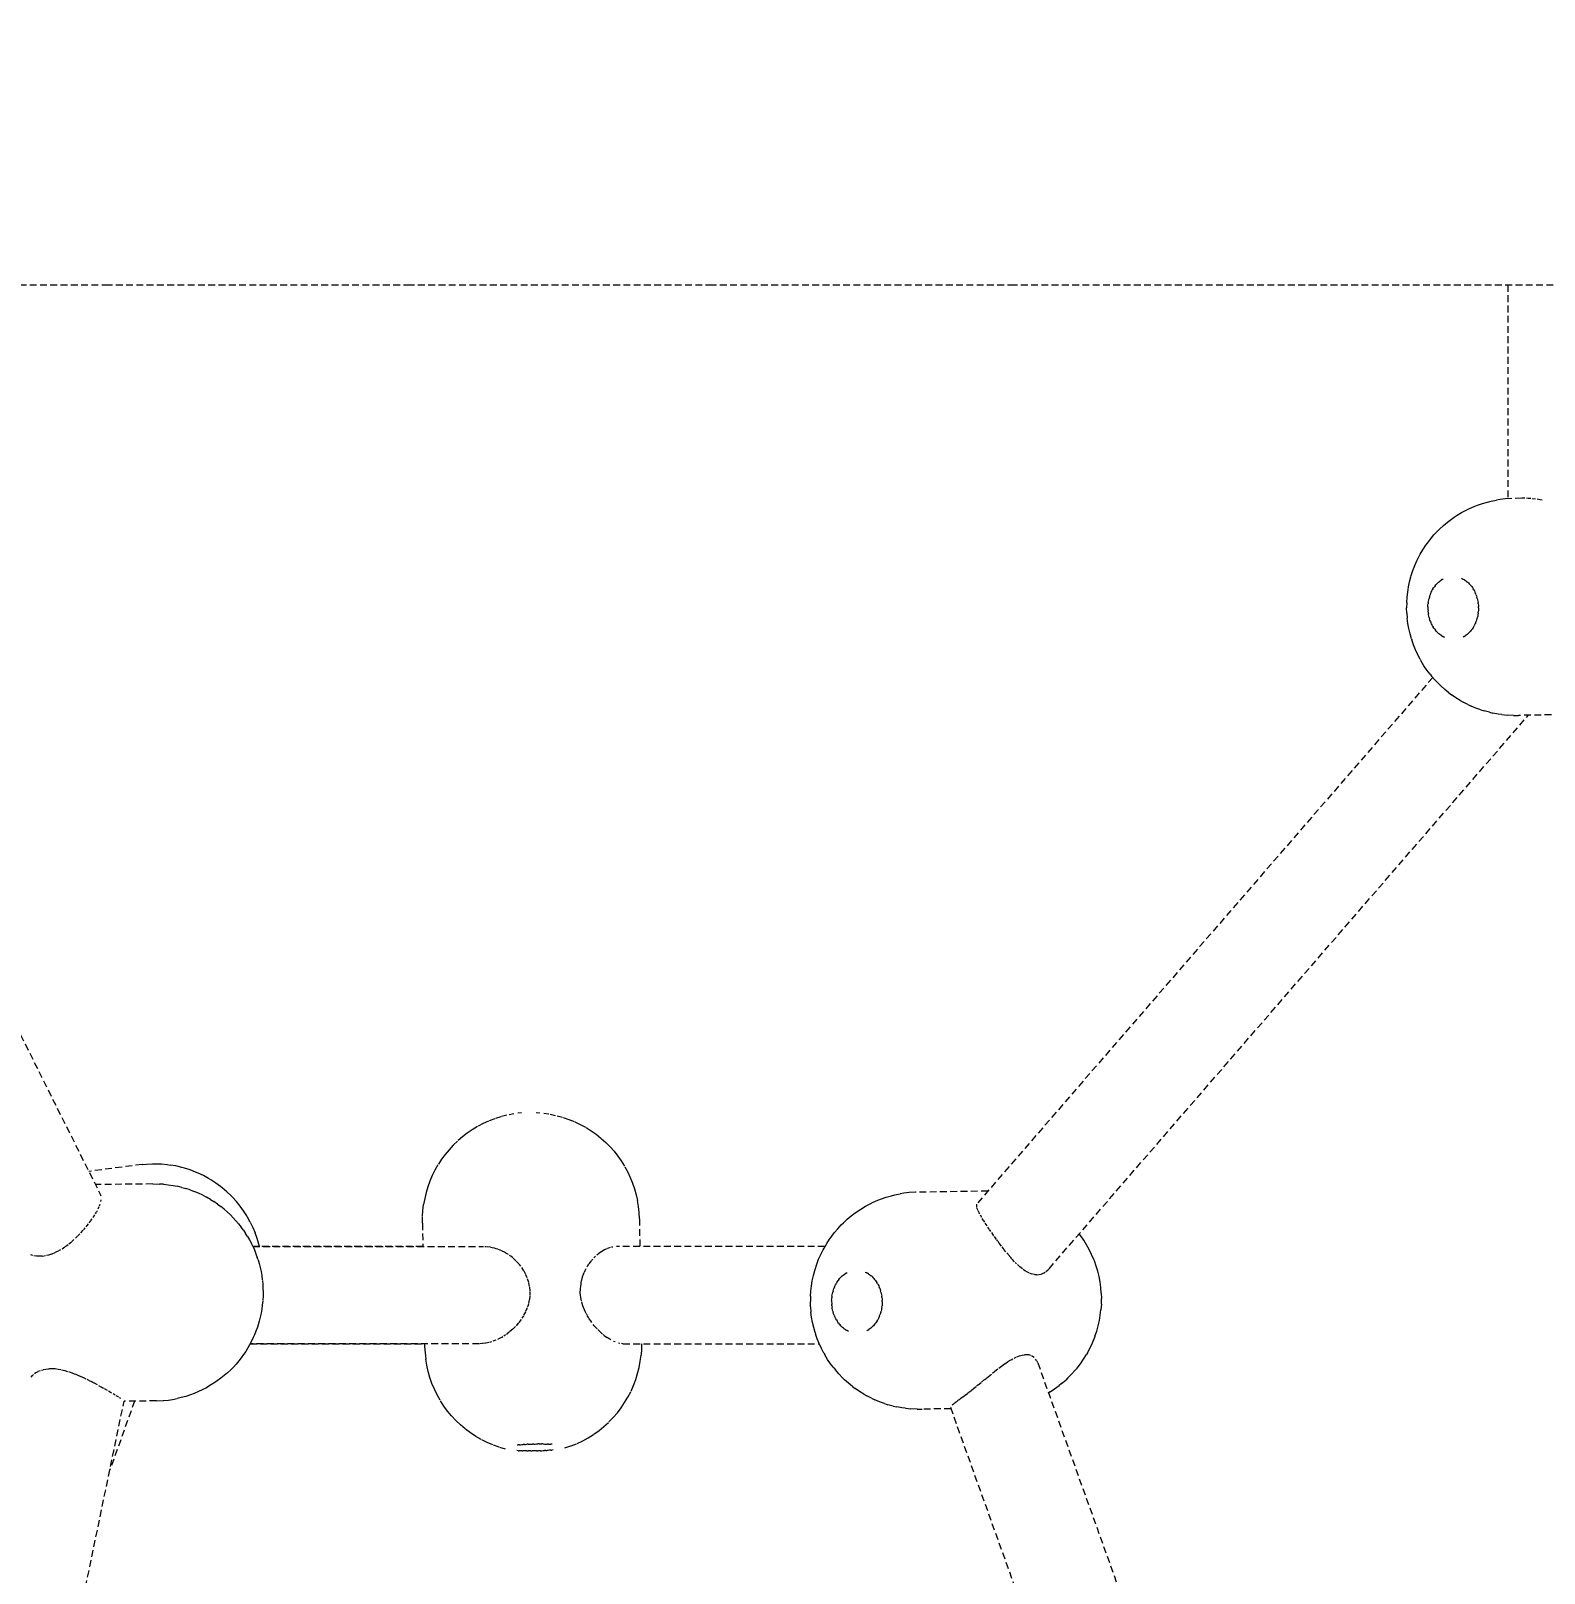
# Model space of a CAD drawing. Header units: millimetres. Extents: x -3308 to 2964, y -3155 to 3173.
# Drawn here: x 261.5 to 542.1, y 126.8 to 412.8 of the extents above; entities that cross this region are included whole.
import ezdxf

# ---------------------------------------------------------------- set-up
doc = ezdxf.new("R2010")
doc.units = ezdxf.units.MM
doc.linetypes.add('HIDDEN', pattern=[1.905, 1.27, -0.635])
for name, color, linetype in [('DIKOM_ОБЪЕКТ', 7, 'Continuous'), ('DIKOM_РАЗМЕР_ЗОНА', 7, 'Continuous'), ('DIKOM_РАЗМЕР_ОБЪЕКТА', 7, 'Continuous')]:
    doc.layers.add(name, color=color, linetype=linetype)
doc.styles.add('style1', font='arialbd.ttf', dxfattribs={"width": 0.8})
doc.dimstyles.new('1-50', dxfattribs={"dimtxt": 300, "dimasz": 200, "dimexe": 100, "dimexo": 0, "dimgap": 100, "dimtad": 1, "dimtxsty": 'style1', "dimcen": 200, "dimclrd": 7, "dimclre": 7, "dimclrt": 7, "dimadec": 1, "dimazin": 2, "dimtfac": 1, "dimtmove": 0, "dimatfit": 2, "dimfxl": 0, "dimlwd": 25, "dimlwe": 18, "dimarcsym": 0})

# ---------------------------------------------------------------- blocks, each defined once
blk = doc.blocks.new('*D0')
at = {"layer": 'Defpoints', "color": 0, "transparency": 16777216}
for p in [(-968.9, 402.92), (1561.37, 392.26), (1561.37, -1613.65)]:
    blk.add_point(p, dxfattribs=at)
at = {"layer": 'DIKOM_РАЗМЕР_ОБЪЕКТА', "color": 7, "lineweight": 18, "transparency": 16777216}
for p, q in [((-968.9, 402.92), (-968.9, -1713.65)), ((1561.37, 392.26), (1561.37, -1713.65))]:
    blk.add_line(p, q, dxfattribs=at)
at = {"layer": 'DIKOM_РАЗМЕР_ОБЪЕКТА', "color": 7, "lineweight": 25, "transparency": 16777216}
blk.add_line((-768.9, -1613.65), (1361.37, -1613.65), dxfattribs=at)
at = {"layer": 'DIKOM_РАЗМЕР_ОБЪЕКТА', "color": 7, "transparency": 16777216}
for points in [[(-768.9, -1580.32), (-768.9, -1646.99), (-968.9, -1613.65)], [(1361.37, -1580.32), (1361.37, -1646.99), (1561.37, -1613.65)]]:
    blk.add_solid(points, dxfattribs=at)
at = {"layer": 'DIKOM_РАЗМЕР_ОБЪЕКТА', "color": 7, "transparency": 16777216, "insert": (296.24, -1334.83), "char_height": 300, "attachment_point": 5, "style": 'style1'}
blk.add_mtext('{\\fArial|b0|i0|c204|p34;\\H1.16667x;2530}', dxfattribs=at)
blk = doc.blocks.new('*D1')
at = {"layer": 'Defpoints', "color": 0, "transparency": 16777216}
for p in [(365.91, 1765.9), (-1034.53, -984.11), (361.14, -984.11)]:
    blk.add_point(p, dxfattribs=at)
at = {"layer": 'DIKOM_РАЗМЕР_ОБЪЕКТА', "color": 7, "lineweight": 18, "transparency": 16777216}
for p, q in [((365.91, 1765.9), (-1134.53, 1765.9)), ((361.14, -984.11), (-1134.53, -984.11))]:
    blk.add_line(p, q, dxfattribs=at)
at = {"layer": 'DIKOM_РАЗМЕР_ОБЪЕКТА', "color": 7, "lineweight": 25, "transparency": 16777216}
blk.add_line((-1034.53, 1565.9), (-1034.53, -784.11), dxfattribs=at)
at = {"layer": 'DIKOM_РАЗМЕР_ОБЪЕКТА', "color": 7, "transparency": 16777216}
for points in [[(-1067.87, 1565.9), (-1001.2, 1565.9), (-1034.53, 1765.9)], [(-1067.87, -784.11), (-1001.2, -784.11), (-1034.53, -984.11)]]:
    blk.add_solid(points, dxfattribs=at)
at = {"layer": 'DIKOM_РАЗМЕР_ОБЪЕКТА', "color": 7, "transparency": 16777216, "insert": (-1313.23, 390.89), "char_height": 300, "attachment_point": 5, "rotation": 90, "style": 'style1'}
blk.add_mtext('{\\fArial|b0|i0|c204|p34;\\H1.16667x;2750}', dxfattribs=at)
blk = doc.blocks.new('*D2')
at = {"layer": 'Defpoints', "color": 0, "transparency": 16777216}
for p in [(364.38, 3173.33), (-2831.96, -2386.04), (364.38, -2386.04)]:
    blk.add_point(p, dxfattribs=at)
at = {"layer": 'DIKOM_РАЗМЕР_ЗОНА', "color": 7, "lineweight": 18, "transparency": 16777216}
for p, q in [((364.38, 3173.33), (-2931.96, 3173.33)), ((364.38, -2386.04), (-2931.96, -2386.04))]:
    blk.add_line(p, q, dxfattribs=at)
at = {"layer": 'DIKOM_РАЗМЕР_ЗОНА', "color": 7, "lineweight": 25, "transparency": 16777216}
blk.add_line((-2831.96, 2973.33), (-2831.96, -2186.04), dxfattribs=at)
at = {"layer": 'DIKOM_РАЗМЕР_ЗОНА', "color": 7, "transparency": 16777216}
for points in [[(-2865.29, 2973.33), (-2798.62, 2973.33), (-2831.96, 3173.33)], [(-2865.29, -2186.04), (-2798.62, -2186.04), (-2831.96, -2386.04)]]:
    blk.add_solid(points, dxfattribs=at)
at = {"layer": 'DIKOM_РАЗМЕР_ЗОНА', "color": 7, "transparency": 16777216, "insert": (-3110.66, 395.46), "char_height": 300, "attachment_point": 5, "rotation": 90, "style": 'style1'}
blk.add_mtext('{\\fArial|b0|i0|c204|p34;\\H1.16667x;5560}', dxfattribs=at)
blk = doc.blocks.new('*D3')
at = {"layer": 'Defpoints', "color": 0, "transparency": 16777216}
for p in [(-2475.08, 396.49), (2964.22, 270.49), (2964.22, -3054.54)]:
    blk.add_point(p, dxfattribs=at)
at = {"layer": 'DIKOM_РАЗМЕР_ЗОНА', "color": 7, "lineweight": 18, "transparency": 16777216}
for p, q in [((-2475.08, 396.49), (-2475.08, -3154.54)), ((2964.22, 270.49), (2964.22, -3154.54))]:
    blk.add_line(p, q, dxfattribs=at)
at = {"layer": 'DIKOM_РАЗМЕР_ЗОНА', "color": 7, "lineweight": 25, "transparency": 16777216}
blk.add_line((-2275.08, -3054.54), (2764.22, -3054.54), dxfattribs=at)
at = {"layer": 'DIKOM_РАЗМЕР_ЗОНА', "color": 7, "transparency": 16777216}
for points in [[(-2275.08, -3021.21), (-2275.08, -3087.88), (-2475.08, -3054.54)], [(2764.22, -3021.21), (2764.22, -3087.88), (2964.22, -3054.54)]]:
    blk.add_solid(points, dxfattribs=at)
at = {"layer": 'DIKOM_РАЗМЕР_ЗОНА', "color": 7, "transparency": 16777216, "insert": (244.57, -2775.84), "char_height": 300, "attachment_point": 5, "style": 'style1'}
blk.add_mtext('{\\fArial|b0|i0|c204|p34;\\H1.16667x;5440}', dxfattribs=at)

msp = doc.modelspace()

# ---------------------------------------------------------------- linework, layer by layer
at = {"layer": 'DIKOM_ОБЪЕКТ', "color": 7, "linetype": 'HIDDEN', "lineweight": 15}
for p, q in [((219.381, 365.684), (275.345, 365.684)), ((275.345, 365.684), (331.374, 365.684)), ((331.374, 365.684), (387.352, 365.684)), ((387.352, 365.684), (443.167, 365.684)), ((443.167, 365.684), (498.706, 365.684)), ((498.706, 365.684), (553.856, 365.684)), ((535.408, 365.684), (535.408, 326.04)), ((536.118, 326.084), (534.91, 326.009)), ((537.978, 326.115), (536.118, 326.084)), ((538.531, 326.116), (538.015, 326.115)), ((539.155, 326.095), (538.841, 326.117)), ((539.657, 326.063), (539.226, 326.09)), ((525.976, 322.963), (526.812, 323.476)), ((526.812, 323.476), (527.672, 323.925)), ((527.672, 323.925), (528.258, 324.217)), ((528.258, 324.217), (529.152, 324.607)), ((529.152, 324.607), (529.777, 324.842)), ((529.777, 324.842), (530.7, 325.167)), ((530.7, 325.167), (531.637, 325.422)), ((531.637, 325.422), (532.301, 325.599)), ((532.301, 325.599), (533.257, 325.784)), ((533.942, 325.896), (533.257, 325.784)), ((534.91, 326.009), (533.942, 325.896)), ((540.529, 325.963), (539.904, 326.039)), ((541.323, 325.839), (540.815, 325.929)), ((541.752, 325.769), (541.401, 325.826)), ((522.344, 320.015), (522.729, 320.413)), ((522.729, 320.413), (523.445, 321.077)), ((523.445, 321.077), (524.193, 321.686)), ((524.193, 321.686), (524.659, 322.064)), ((524.659, 322.064), (525.454, 322.628)), ((525.454, 322.628), (525.976, 322.963)), ((520.18, 317.401), (520.459, 317.777)), ((520.459, 317.777), (521.051, 318.57)), ((521.051, 318.57), (521.679, 319.317)), ((521.679, 319.317), (522.344, 320.015)), ((518.529, 314.529), (518.964, 315.384)), ((518.964, 315.384), (519.152, 315.74)), ((519.152, 315.74), (519.646, 316.59)), ((519.646, 316.59), (520.18, 317.401)), ((517.413, 311.542), (517.481, 311.786)), ((517.481, 311.786), (517.786, 312.727)), ((517.786, 312.727), (518.135, 313.642)), ((518.135, 313.642), (518.529, 314.529)), ((516.806, 308.723), (516.962, 309.678)), ((516.962, 309.678), (517.165, 310.619)), ((517.165, 310.619), (517.413, 311.542)), ((521.161, 308.687), (521.265, 308.906)), ((521.265, 308.906), (521.377, 309.118)), ((521.496, 309.324), (521.377, 309.118)), ((521.496, 309.324), (521.623, 309.524)), ((521.623, 309.524), (521.756, 309.716)), ((521.896, 309.901), (521.756, 309.716)), ((521.896, 309.901), (522.042, 310.078)), ((522.042, 310.078), (522.194, 310.247)), ((522.194, 310.247), (522.352, 310.406)), ((522.516, 310.558), (522.352, 310.406)), ((522.516, 310.558), (522.685, 310.7)), ((522.685, 310.7), (522.859, 310.834)), ((522.859, 310.834), (523.038, 310.957)), ((523.221, 311.072), (523.038, 310.957)), ((523.221, 311.072), (523.408, 311.175)), ((526.804, 311.28), (526.996, 311.188)), ((526.996, 311.188), (527.184, 311.086)), ((527.369, 310.973), (527.184, 311.086)), ((527.369, 310.973), (527.55, 310.851)), ((527.55, 310.851), (527.726, 310.719)), ((527.726, 310.719), (527.898, 310.577)), ((528.064, 310.427), (527.898, 310.577)), ((528.064, 310.427), (528.225, 310.268)), ((528.225, 310.268), (528.38, 310.1)), ((528.38, 310.1), (528.529, 309.924)), ((528.672, 309.741), (528.529, 309.924)), ((528.672, 309.741), (528.808, 309.549)), ((528.808, 309.549), (528.938, 309.35)), ((529.06, 309.145), (528.938, 309.35)), ((529.06, 309.145), (529.175, 308.933)), ((529.175, 308.933), (529.283, 308.716)), ((516.632, 306.785), (516.617, 305.81)), ((516.632, 306.785), (516.696, 307.758)), ((516.696, 307.758), (516.806, 308.723)), ((520.56, 306.022), (520.572, 306.276)), ((520.572, 306.276), (520.592, 306.529)), ((520.621, 306.78), (520.592, 306.529)), ((520.621, 306.78), (520.659, 307.03)), ((520.659, 307.03), (520.705, 307.277)), ((520.705, 307.277), (520.76, 307.522)), ((520.824, 307.763), (520.76, 307.522)), ((520.824, 307.763), (520.896, 308.001)), ((520.896, 308.001), (520.976, 308.235)), ((521.064, 308.464), (520.976, 308.235)), ((521.064, 308.464), (521.161, 308.687)), ((529.283, 308.716), (529.383, 308.493)), ((529.475, 308.264), (529.383, 308.493)), ((529.475, 308.264), (529.559, 308.032)), ((529.559, 308.032), (529.635, 307.795)), ((529.703, 307.554), (529.635, 307.795)), ((529.703, 307.554), (529.761, 307.309)), ((529.761, 307.309), (529.812, 307.062)), ((529.812, 307.062), (529.854, 306.812)), ((529.887, 306.561), (529.854, 306.812)), ((529.887, 306.561), (529.911, 306.308)), ((529.911, 306.308), (529.927, 306.054)), ((529.933, 305.8), (529.927, 306.054)), ((516.648, 304.835), (516.617, 305.81)), ((516.648, 304.835), (516.727, 303.863)), ((516.852, 302.898), (516.727, 303.863)), ((520.56, 306.022), (520.558, 305.768)), ((520.558, 305.768), (520.564, 305.514)), ((520.564, 305.514), (520.58, 305.26)), ((520.604, 305.007), (520.58, 305.26)), ((520.604, 305.007), (520.637, 304.756)), ((520.679, 304.506), (520.637, 304.756)), ((520.73, 304.259), (520.679, 304.506)), ((520.788, 304.015), (520.73, 304.259)), ((520.788, 304.015), (520.856, 303.773)), ((520.932, 303.536), (520.856, 303.773)), ((521.016, 303.304), (520.932, 303.536)), ((521.016, 303.304), (521.108, 303.075)), ((529.426, 303.104), (529.515, 303.334)), ((529.595, 303.567), (529.515, 303.334)), ((529.667, 303.805), (529.595, 303.567)), ((529.667, 303.805), (529.731, 304.046)), ((529.786, 304.291), (529.731, 304.046)), ((529.832, 304.538), (529.786, 304.291)), ((529.87, 304.788), (529.832, 304.538)), ((529.87, 304.788), (529.899, 305.04)), ((529.919, 305.293), (529.899, 305.04)), ((529.931, 305.547), (529.919, 305.293)), ((529.933, 305.8), (529.931, 305.547)), ((517.024, 301.945), (516.852, 302.898)), ((517.242, 301.005), (517.024, 301.945)), ((517.505, 300.084), (517.242, 301.005)), ((521.208, 302.852), (521.108, 303.075)), ((521.316, 302.635), (521.208, 302.852)), ((521.431, 302.423), (521.316, 302.635)), ((521.431, 302.423), (521.553, 302.218)), ((521.683, 302.019), (521.553, 302.218)), ((521.819, 301.828), (521.683, 302.019)), ((521.819, 301.828), (521.962, 301.644)), ((522.111, 301.468), (521.962, 301.644)), ((522.266, 301.301), (522.111, 301.468)), ((522.427, 301.141), (522.266, 301.301)), ((522.427, 301.141), (522.593, 300.991)), ((522.764, 300.85), (522.593, 300.991)), ((522.941, 300.718), (522.764, 300.85)), ((523.122, 300.595), (522.941, 300.718)), ((523.122, 300.595), (523.307, 300.483)), ((523.495, 300.38), (523.307, 300.483)), ((523.687, 300.289), (523.495, 300.38)), ((527.27, 300.497), (527.083, 300.393)), ((527.27, 300.497), (527.453, 300.611)), ((527.632, 300.734), (527.453, 300.611)), ((527.807, 300.868), (527.632, 300.734)), ((527.975, 301.01), (527.807, 300.868)), ((527.975, 301.01), (528.139, 301.162)), ((528.297, 301.322), (528.139, 301.162)), ((528.449, 301.491), (528.297, 301.322)), ((528.595, 301.667), (528.449, 301.491)), ((528.595, 301.667), (528.735, 301.852)), ((528.868, 302.045), (528.735, 301.852)), ((528.995, 302.244), (528.868, 302.045)), ((528.995, 302.244), (529.114, 302.45)), ((529.226, 302.663), (529.114, 302.45)), ((529.33, 302.881), (529.226, 302.663)), ((529.426, 303.104), (529.33, 302.881)), ((517.505, 300.084), (517.577, 299.854)), ((517.896, 298.916), (517.577, 299.854)), ((518.26, 298.003), (517.896, 298.916)), ((518.668, 297.12), (518.26, 298.003)), ((519.118, 296.268), (518.668, 297.12)), ((519.118, 296.268), (519.31, 295.928)), ((519.818, 295.081), (519.31, 295.928)), ((520.366, 294.274), (519.818, 295.081)), ((521.454, 292.896), (437.016, 195.396)), ((520.951, 293.509), (520.366, 294.274)), ((520.951, 293.509), (521.254, 293.126)), ((521.895, 292.384), (521.254, 293.126)), ((522.57, 291.69), (521.895, 292.384)), ((228.048, 289.676), (274.399, 196.974)), ((522.57, 291.69), (522.962, 291.312)), ((523.689, 290.653), (522.962, 291.312)), ((524.446, 290.049), (523.689, 290.653)), ((524.446, 290.049), (524.919, 289.69)), ((525.722, 289.132), (524.919, 289.69)), ((526.55, 288.634), (525.722, 289.132)), ((526.55, 288.634), (527.094, 288.31)), ((527.961, 287.868), (527.094, 288.31)), ((527.961, 287.868), (528.551, 287.596)), ((529.451, 287.213), (528.551, 287.596)), ((530.368, 286.899), (529.451, 287.213)), ((530.368, 286.899), (531.008, 286.681)), ((531.949, 286.433), (531.008, 286.681)), ((531.949, 286.433), (532.616, 286.278)), ((533.575, 286.099), (532.616, 286.278)), ((534.261, 286.01), (533.575, 286.099)), ((551.091, 286.081), (537.363, 285.857)), ((450.305, 183.253), (539.188, 285.887)), ((534.261, 286.01), (535.231, 285.903)), ((536.44, 285.854), (535.231, 285.903)), ((536.44, 285.854), (537.363, 285.857)), ((349.767, 211.721), (348.769, 211.471)), ((351.083, 211.975), (350.173, 211.809)), ((352.482, 212.142), (351.802, 212.071)), ((355.209, 212.191), (355.901, 212.145)), ((356.614, 212.074), (357.537, 211.942)), ((357.82, 211.894), (358.802, 211.687)), ((343.343, 209.034), (342.426, 208.41)), ((344.293, 209.604), (343.343, 209.034)), ((345.379, 210.18), (344.409, 209.672)), ((346.377, 210.631), (345.379, 210.18)), ((347.504, 211.07), (346.498, 210.685)), ((348.64, 211.434), (347.634, 211.115)), ((359.076, 211.622), (360.097, 211.34)), ((360.224, 211.299), (361.247, 210.951)), ((361.247, 210.951), (362.247, 210.543)), ((362.382, 210.487), (363.372, 210.014)), ((363.372, 210.014), (364.333, 209.485)), ((364.457, 209.415), (365.397, 208.825)), ((365.397, 208.825), (366.302, 208.182)), ((339.796, 206.14), (339.039, 205.319)), ((340.6, 206.918), (339.796, 206.14)), ((341.547, 207.735), (340.708, 207.011)), ((342.426, 208.41), (341.547, 207.735)), ((366.302, 208.182), (367.169, 207.488)), ((367.272, 207.399), (368.105, 206.651)), ((368.105, 206.651), (368.894, 205.858)), ((337.669, 203.554), (337.061, 202.616)), ((338.329, 204.456), (337.669, 203.554)), ((339.039, 205.319), (338.329, 204.456)), ((368.894, 205.858), (369.636, 205.021)), ((369.636, 205.021), (370.33, 204.143)), ((370.33, 204.143), (370.972, 203.227)), ((370.972, 203.227), (371.563, 202.277)), ((282.183, 202.602), (272.238, 201.295)), ((282.183, 202.602), (282.947, 202.663)), ((282.947, 202.663), (284.038, 202.716)), ((284.038, 202.716), (285.131, 202.691)), ((285.131, 202.691), (285.692, 202.669)), ((285.692, 202.669), (286.779, 202.565)), ((286.779, 202.565), (287.327, 202.481)), ((288.401, 202.301), (287.327, 202.481)), ((289.466, 202.043), (288.401, 202.301)), ((289.98, 201.901), (289.466, 202.043)), ((291.019, 201.572), (289.98, 201.901)), ((292.041, 201.167), (291.019, 201.572)), ((292.507, 200.976), (292.041, 201.167)), ((293.493, 200.507), (292.507, 200.976)), ((294.453, 199.968), (293.493, 200.507)), ((335.934, 200.517), (335.491, 199.485)), ((336.434, 201.522), (335.934, 200.517)), ((336.99, 202.498), (336.434, 201.522)), ((371.629, 202.157), (372.166, 201.171)), ((372.166, 201.171), (372.647, 200.155)), ((284.08, 198.973), (273.46, 198.851)), ((284.08, 198.973), (285.328, 198.953)), ((286.081, 198.899), (285.328, 198.953)), ((286.081, 198.899), (286.981, 198.815)), ((286.981, 198.815), (287.873, 198.667)), ((287.873, 198.667), (288.613, 198.536)), ((289.486, 198.328), (288.613, 198.536)), ((289.486, 198.328), (290.213, 198.121)), ((291.059, 197.854), (290.213, 198.121)), ((291.059, 197.854), (291.767, 197.575)), ((292.58, 197.254), (291.767, 197.575)), ((294.859, 199.737), (294.453, 199.968)), ((295.774, 199.142), (294.859, 199.737)), ((296.657, 198.484), (295.774, 199.142)), ((296.992, 198.224), (296.657, 198.484)), ((297.821, 197.52), (296.992, 198.224)), ((298.612, 196.759), (297.821, 197.52)), ((334.785, 197.356), (334.523, 196.264)), ((335.108, 198.431), (334.785, 197.356)), ((335.491, 199.485), (335.108, 198.431)), ((372.647, 200.155), (373.069, 199.115)), ((373.069, 199.115), (373.432, 198.053)), ((373.432, 198.053), (373.735, 196.972)), ((424.339, 197.357), (423.37, 197.244)), ((425.547, 197.432), (424.339, 197.357)), ((438.969, 197.65), (425.547, 197.432)), ((273.982, 194.337), (274.178, 194.766)), ((274.229, 194.896), (274.357, 195.219)), ((274.506, 196.714), (274.41, 196.945)), ((274.494, 195.688), (274.548, 196.025)), ((293.367, 196.874), (292.58, 197.254)), ((293.367, 196.874), (294.036, 196.535)), ((294.779, 196.107), (294.036, 196.535)), ((294.779, 196.107), (295.418, 195.709)), ((296.11, 195.238), (295.418, 195.709)), ((296.11, 195.238), (296.716, 194.787)), ((297.352, 194.279), (296.716, 194.787)), ((298.866, 196.488), (298.612, 196.759)), ((299.598, 195.693), (298.866, 196.488)), ((300.286, 194.849), (299.598, 195.693)), ((300.928, 193.958), (300.286, 194.849)), ((334.185, 194.045), (334.323, 195.16)), ((334.523, 196.264), (334.323, 195.16)), ((373.735, 196.972), (373.976, 195.875)), ((374.154, 194.766), (373.976, 195.875)), ((374.27, 193.649), (374.154, 194.766)), ((415.405, 194.311), (416.241, 194.824)), ((416.241, 194.824), (417.101, 195.272)), ((417.101, 195.272), (417.686, 195.565)), ((417.686, 195.565), (418.58, 195.954)), ((418.58, 195.954), (419.206, 196.19)), ((419.206, 196.19), (420.128, 196.515)), ((420.128, 196.515), (421.065, 196.769)), ((421.065, 196.769), (421.73, 196.947)), ((421.73, 196.947), (422.686, 197.131)), ((423.37, 197.244), (422.686, 197.131)), ((436.914, 194.735), (436.889, 194.948)), ((436.891, 194.966), (436.926, 195.197)), ((436.999, 194.37), (436.937, 194.622)), ((272.306, 191.737), (272.593, 192.107)), ((272.642, 192.171), (272.848, 192.475)), ((273.033, 192.733), (273.346, 193.219)), ((273.461, 193.415), (273.67, 193.757)), ((273.709, 193.821), (273.836, 194.071)), ((297.352, 194.279), (297.921, 193.782)), ((298.494, 193.244), (297.921, 193.782)), ((298.494, 193.244), (299.023, 192.709)), ((299.531, 192.148), (299.023, 192.709)), ((299.531, 192.148), (300.019, 191.583)), ((301.522, 193.026), (300.928, 193.958)), ((301.655, 192.809), (301.522, 193.026)), ((302.183, 191.865), (301.655, 192.809)), ((302.183, 191.865), (302.659, 190.887)), ((334.091, 191.69), (334.108, 192.787)), ((334.091, 191.69), (334.173, 187.339)), ((334.111, 192.925), (334.185, 194.045)), ((374.328, 192.503), (374.27, 193.649)), ((374.328, 192.503), (374.424, 187.339)), ((411.772, 191.363), (412.158, 191.76)), ((412.158, 191.76), (412.874, 192.425)), ((412.874, 192.425), (413.622, 193.034)), ((413.622, 193.034), (414.088, 193.412)), ((414.088, 193.412), (414.882, 193.976)), ((414.882, 193.976), (415.405, 194.311)), ((437.111, 194.089), (437.005, 194.345)), ((437.315, 193.636), (437.151, 193.994)), ((437.45, 193.396), (437.33, 193.604)), ((437.808, 192.762), (437.561, 193.183)), ((438.113, 192.269), (437.926, 192.584)), ((438.378, 191.871), (438.139, 192.225)), ((438.826, 191.185), (438.485, 191.697)), ((269.743, 188.901), (270.144, 189.277)), ((270.201, 189.331), (270.542, 189.688)), ((270.743, 189.897), (271.21, 190.404)), ((271.266, 190.464), (271.434, 190.667)), ((271.434, 190.667), (271.571, 190.832)), ((271.757, 191.039), (272.163, 191.545)), ((300.019, 191.583), (300.485, 190.968)), ((300.9, 190.419), (300.485, 190.968)), ((300.9, 190.419), (301.322, 189.788)), ((301.663, 189.236), (301.322, 189.788)), ((301.663, 189.236), (302.04, 188.597)), ((302.659, 190.887), (303.082, 189.879)), ((303.451, 188.845), (303.082, 189.879)), ((303.763, 187.788), (303.451, 188.845)), ((409.609, 188.748), (409.888, 189.125)), ((409.888, 189.125), (410.479, 189.918)), ((410.479, 189.918), (411.108, 190.665)), ((411.108, 190.665), (411.772, 191.363)), ((439.223, 190.598), (438.971, 190.983)), ((439.523, 190.18), (439.258, 190.544)), ((440.091, 189.363), (439.686, 189.934)), ((440.577, 188.676), (440.206, 189.209)), ((456.508, 188.897), (455.915, 189.725)), ((456.737, 188.54), (456.508, 188.897)), ((264.838, 185.836), (265.392, 186.019)), ((265.442, 186.035), (265.999, 186.268)), ((266.05, 186.29), (266.299, 186.416)), ((266.299, 186.416), (266.606, 186.572)), ((266.658, 186.599), (267.035, 186.827)), ((267.267, 186.959), (267.82, 187.325)), ((267.875, 187.361), (268.156, 187.573)), ((268.156, 187.573), (268.417, 187.768)), ((268.555, 187.881), (269.007, 188.24)), ((269.063, 188.285), (269.483, 188.657)), ((302.04, 188.597), (302.393, 187.92)), ((302.638, 187.411), (302.393, 187.92)), ((302.638, 187.411), (302.946, 186.74)), ((302.671, 187.339), (345.397, 187.339)), ((334.173, 187.339), (302.671, 187.339)), ((302.946, 186.74), (303.229, 186.038)), ((303.229, 186.038), (303.485, 185.309)), ((303.869, 187.339), (303.763, 187.788)), ((345.971, 187.313), (345.665, 187.327)), ((346.719, 187.22), (346.131, 187.3)), ((347.044, 187.149), (346.806, 187.202)), ((347.42, 187.065), (347.044, 187.149)), ((347.801, 186.943), (347.496, 187.04)), ((348.115, 186.845), (347.801, 186.943)), ((348.81, 186.558), (348.192, 186.813)), ((349.293, 186.309), (348.907, 186.506)), ((349.512, 186.197), (349.293, 186.309)), ((350.034, 185.865), (349.586, 186.149)), ((366.695, 185.964), (366.444, 185.765)), ((366.988, 186.196), (366.763, 186.018)), ((367.269, 186.373), (366.988, 186.196)), ((367.54, 186.557), (367.32, 186.409)), ((367.862, 186.727), (367.545, 186.56)), ((368.086, 186.845), (367.862, 186.727)), ((368.364, 186.962), (368.118, 186.858)), ((368.607, 187.065), (368.395, 186.975)), ((368.919, 187.157), (368.608, 187.065)), ((369.413, 187.274), (369.147, 187.225)), ((408.726, 187.339), (370.074, 187.339)), ((407.958, 185.876), (408.393, 186.731)), ((408.393, 186.731), (408.58, 187.088)), ((408.58, 187.088), (409.075, 187.938)), ((409.075, 187.938), (409.609, 188.748)), ((440.827, 188.348), (440.616, 188.625)), ((441.036, 188.052), (440.891, 188.265)), ((441.502, 187.433), (441.074, 188.002)), ((441.971, 186.818), (441.623, 187.286)), ((442.306, 186.407), (442.008, 186.773)), ((442.94, 185.621), (442.492, 186.174)), ((457.27, 187.695), (456.737, 188.54)), ((457.759, 186.812), (457.27, 187.695)), ((458.203, 185.893), (457.759, 186.812)), ((261.87, 185.704), (261.51, 185.797)), ((262.54, 185.588), (262.038, 185.664)), ((263.097, 185.564), (262.584, 185.586)), ((263.617, 185.595), (263.097, 185.564)), ((263.662, 185.598), (264.198, 185.683)), ((264.415, 185.734), (264.79, 185.825)), ((303.618, 184.908), (303.485, 185.309)), ((303.618, 184.908), (303.832, 184.203)), ((303.832, 184.203), (304.019, 183.476)), ((304.019, 183.476), (304.178, 182.732)), ((350.467, 185.56), (350.264, 185.714)), ((350.844, 185.276), (350.467, 185.56)), ((351.181, 184.968), (350.908, 185.217)), ((351.444, 184.735), (351.181, 184.968)), ((351.676, 184.487), (351.503, 184.672)), ((351.989, 184.153), (351.676, 184.487)), ((352.345, 183.693), (352.041, 184.085)), ((352.907, 182.871), (352.521, 183.457)), ((364.41, 183.254), (364.199, 182.87)), ((364.792, 183.893), (364.56, 183.531)), ((364.924, 184.099), (364.792, 183.893)), ((365.227, 184.492), (364.96, 184.154)), ((365.419, 184.735), (365.227, 184.492)), ((365.706, 185.049), (365.458, 184.776)), ((366.224, 185.561), (365.908, 185.275)), ((406.842, 182.889), (406.91, 183.134)), ((406.91, 183.134), (407.214, 184.075)), ((407.214, 184.075), (407.564, 184.99)), ((407.564, 184.99), (407.958, 185.876)), ((443.131, 185.408), (442.975, 185.582)), ((443.281, 185.241), (443.131, 185.408)), ((443.431, 185.056), (443.281, 185.241)), ((443.916, 184.525), (443.463, 185.021)), ((444.272, 184.182), (444.049, 184.397)), ((444.877, 183.603), (444.429, 184.018)), ((445.145, 183.387), (444.905, 183.58)), ((445.357, 183.216), (445.145, 183.387)), ((445.828, 182.876), (445.519, 183.105)), ((449.981, 182.916), (450.236, 183.182)), ((458.601, 184.941), (458.203, 185.893)), ((458.708, 184.681), (458.601, 184.941)), ((459.044, 183.736), (458.708, 184.681)), ((459.332, 182.767), (459.044, 183.736)), ((304.178, 182.732), (304.309, 181.974)), ((304.309, 181.974), (304.413, 181.204)), ((304.428, 181.051), (304.497, 180.328)), ((304.497, 180.328), (304.538, 179.6)), ((353.273, 182.176), (352.946, 182.794)), ((353.531, 181.545), (353.305, 182.095)), ((353.804, 180.695), (353.597, 181.364)), ((353.96, 179.922), (353.821, 180.607)), ((363.448, 180.371), (363.388, 179.926)), ((363.492, 180.699), (363.448, 180.371)), ((363.544, 180.918), (363.492, 180.699)), ((363.592, 181.13), (363.544, 180.918)), ((363.662, 181.45), (363.592, 181.13)), ((363.798, 181.868), (363.662, 181.45)), ((363.898, 182.175), (363.798, 181.868)), ((364.032, 182.486), (363.898, 182.175)), ((364.199, 182.87), (364.072, 182.577)), ((406.234, 180.071), (406.391, 181.026)), ((406.391, 181.026), (406.594, 181.966)), ((406.594, 181.966), (406.842, 182.889)), ((410.59, 180.035), (410.694, 180.253)), ((410.694, 180.253), (410.806, 180.466)), ((410.925, 180.672), (410.806, 180.466)), ((410.925, 180.672), (411.051, 180.871)), ((411.051, 180.871), (411.184, 181.064)), ((411.324, 181.249), (411.184, 181.064)), ((411.324, 181.249), (411.471, 181.425)), ((411.471, 181.425), (411.623, 181.594)), ((411.623, 181.594), (411.781, 181.754)), ((411.944, 181.906), (411.781, 181.754)), ((411.944, 181.906), (412.113, 182.048)), ((412.113, 182.048), (412.288, 182.182)), ((412.288, 182.182), (412.467, 182.305)), ((412.65, 182.419), (412.467, 182.305)), ((412.65, 182.419), (412.837, 182.523)), ((416.233, 182.627), (416.424, 182.536)), ((416.424, 182.536), (416.613, 182.434)), ((416.798, 182.321), (416.613, 182.434)), ((416.798, 182.321), (416.979, 182.198)), ((416.979, 182.198), (417.155, 182.066)), ((417.155, 182.066), (417.327, 181.925)), ((417.493, 181.775), (417.327, 181.925)), ((417.493, 181.775), (417.653, 181.615)), ((417.653, 181.615), (417.808, 181.448)), ((417.808, 181.448), (417.957, 181.272)), ((418.1, 181.088), (417.957, 181.272)), ((418.1, 181.088), (418.237, 180.897)), ((418.237, 180.897), (418.366, 180.698)), ((418.489, 180.493), (418.366, 180.698)), ((418.489, 180.493), (418.604, 180.281)), ((418.604, 180.281), (418.712, 180.064)), ((446.291, 182.596), (445.853, 182.86)), ((446.691, 182.409), (446.314, 182.585)), ((447.197, 182.232), (446.77, 182.374)), ((447.635, 182.145), (447.218, 182.228)), ((448.061, 182.12), (447.656, 182.143)), ((448.061, 182.12), (448.45, 182.153)), ((448.471, 182.155), (448.851, 182.247)), ((448.871, 182.252), (449.238, 182.403)), ((449.259, 182.412), (449.608, 182.62)), ((449.724, 182.709), (449.96, 182.898)), ((459.57, 181.779), (459.332, 182.767)), ((459.759, 180.773), (459.57, 181.779)), ((459.896, 179.756), (459.759, 180.773)), ((304.539, 178.14), (304.498, 177.413)), ((304.538, 179.6), (304.552, 178.869)), ((304.552, 178.869), (304.539, 178.14)), ((353.925, 177.457), (353.774, 176.777)), ((354.028, 178.245), (353.942, 177.548)), ((353.967, 179.83), (354.038, 179.134)), ((354.036, 179.04), (354.037, 178.339)), ((363.377, 179.592), (363.362, 179.138)), ((363.384, 178.801), (363.362, 179.138)), ((363.388, 179.926), (363.377, 179.592)), ((363.414, 178.339), (363.384, 178.801)), ((363.468, 178.002), (363.414, 178.339)), ((363.539, 177.555), (363.468, 178.002)), ((363.612, 177.264), (363.539, 177.555)), ((406.061, 178.133), (406.045, 177.157)), ((406.061, 178.133), (406.124, 179.105)), ((406.124, 179.105), (406.234, 180.071)), ((409.989, 177.37), (409.987, 177.116)), ((409.989, 177.37), (410, 177.623)), ((410, 177.623), (410.021, 177.876)), ((410.05, 178.128), (410.021, 177.876)), ((410.05, 178.128), (410.087, 178.377)), ((410.087, 178.377), (410.134, 178.625)), ((410.134, 178.625), (410.189, 178.869)), ((410.253, 179.111), (410.189, 178.869)), ((410.253, 179.111), (410.325, 179.349)), ((410.325, 179.349), (410.405, 179.582)), ((410.494, 179.811), (410.405, 179.582)), ((410.494, 179.811), (410.59, 180.035)), ((418.712, 180.064), (418.812, 179.84)), ((418.904, 179.612), (418.812, 179.84)), ((418.904, 179.612), (418.988, 179.38)), ((418.988, 179.38), (419.064, 179.142)), ((419.131, 178.901), (419.064, 179.142)), ((419.131, 178.901), (419.19, 178.657)), ((419.19, 178.657), (419.241, 178.41)), ((419.241, 178.41), (419.282, 178.16)), ((419.315, 177.909), (419.282, 178.16)), ((419.315, 177.909), (419.34, 177.656)), ((419.34, 177.656), (419.355, 177.402)), ((419.362, 177.148), (419.355, 177.402)), ((459.982, 178.73), (459.896, 179.756)), ((459.982, 178.73), (460.017, 177.7)), ((459.999, 176.67), (460.017, 177.7)), ((304.182, 174.987), (304.023, 174.249)), ((304.313, 175.741), (304.182, 174.987)), ((304.415, 176.507), (304.313, 175.741)), ((304.488, 177.283), (304.415, 176.507)), ((352.828, 174.529), (352.524, 174.05)), ((353.199, 175.224), (352.874, 174.606)), ((353.422, 175.745), (353.238, 175.304)), ((353.505, 175.945), (353.422, 175.745)), ((353.628, 176.318), (353.538, 176.028)), ((353.749, 176.69), (353.629, 176.319)), ((363.725, 176.79), (363.647, 177.115)), ((363.867, 176.36), (363.725, 176.79)), ((363.972, 176.045), (363.867, 176.36)), ((364.149, 175.627), (363.972, 176.045)), ((364.28, 175.323), (364.149, 175.627)), ((364.493, 174.918), (364.28, 175.323)), ((364.647, 174.626), (364.509, 174.887)), ((364.882, 174.23), (364.671, 174.588)), ((406.077, 176.182), (406.045, 177.157)), ((406.077, 176.182), (406.155, 175.21)), ((406.281, 174.246), (406.155, 175.21)), ((409.987, 177.116), (409.994, 176.862)), ((409.994, 176.862), (410.009, 176.608)), ((410.033, 176.355), (410.009, 176.608)), ((410.033, 176.355), (410.066, 176.103)), ((410.108, 175.854), (410.066, 176.103)), ((410.158, 175.607), (410.108, 175.854)), ((410.217, 175.362), (410.158, 175.607)), ((410.217, 175.362), (410.285, 175.121)), ((410.361, 174.884), (410.285, 175.121)), ((410.445, 174.651), (410.361, 174.884)), ((410.445, 174.651), (410.537, 174.423)), ((418.855, 174.452), (418.944, 174.681)), ((419.024, 174.915), (418.944, 174.681)), ((419.096, 175.152), (419.024, 174.915)), ((419.096, 175.152), (419.16, 175.394)), ((419.215, 175.639), (419.16, 175.394)), ((419.261, 175.886), (419.215, 175.639)), ((419.299, 176.136), (419.261, 175.886)), ((419.299, 176.136), (419.328, 176.388)), ((419.348, 176.64), (419.328, 176.388)), ((419.359, 176.894), (419.348, 176.64)), ((419.362, 177.148), (419.359, 176.894)), ((459.636, 173.619), (459.808, 174.625)), ((459.808, 174.625), (459.929, 175.644)), ((459.999, 176.67), (459.929, 175.644)), ((303.236, 171.682), (302.954, 170.991)), ((303.492, 172.401), (303.236, 171.682)), ((303.624, 172.833), (303.492, 172.401)), ((303.837, 173.53), (303.624, 172.833)), ((304.023, 174.249), (303.837, 173.53)), ((350.841, 172.044), (350.316, 171.59)), ((351.352, 172.559), (350.906, 172.102)), ((351.923, 173.211), (351.458, 172.668)), ((352.399, 173.855), (351.98, 173.28)), ((365.049, 173.948), (364.882, 174.23)), ((365.313, 173.565), (365.049, 173.948)), ((365.501, 173.296), (365.313, 173.565)), ((365.979, 172.68), (365.786, 172.932)), ((366.276, 172.343), (365.978, 172.68)), ((366.483, 172.111), (366.276, 172.343)), ((366.636, 171.963), (366.791, 171.804)), ((366.791, 171.804), (366.995, 171.596)), ((406.453, 173.292), (406.281, 174.246)), ((406.671, 172.353), (406.453, 173.292)), ((406.933, 171.431), (406.671, 172.353)), ((410.637, 174.2), (410.537, 174.423)), ((410.745, 173.983), (410.637, 174.2)), ((410.86, 173.771), (410.745, 173.983)), ((410.86, 173.771), (410.982, 173.565)), ((411.112, 173.367), (410.982, 173.565)), ((411.248, 173.175), (411.112, 173.367)), ((411.248, 173.175), (411.391, 172.991)), ((411.54, 172.816), (411.391, 172.991)), ((411.695, 172.648), (411.54, 172.816)), ((411.856, 172.489), (411.695, 172.648)), ((411.856, 172.489), (412.022, 172.339)), ((412.194, 172.197), (412.022, 172.339)), ((412.369, 172.065), (412.194, 172.197)), ((412.551, 171.943), (412.369, 172.065)), ((412.551, 171.943), (412.735, 171.83)), ((412.924, 171.728), (412.735, 171.83)), ((413.116, 171.636), (412.924, 171.728)), ((416.699, 171.844), (416.512, 171.741)), ((416.699, 171.844), (416.882, 171.958)), ((417.061, 172.082), (416.882, 171.958)), ((417.235, 172.215), (417.061, 172.082)), ((417.404, 172.358), (417.235, 172.215)), ((417.404, 172.358), (417.568, 172.509)), ((417.726, 172.669), (417.568, 172.509)), ((417.878, 172.838), (417.726, 172.669)), ((418.024, 173.015), (417.878, 172.838)), ((418.024, 173.015), (418.164, 173.2)), ((418.297, 173.392), (418.164, 173.2)), ((418.424, 173.592), (418.297, 173.392)), ((418.424, 173.592), (418.543, 173.798)), ((418.655, 174.01), (418.543, 173.798)), ((418.759, 174.229), (418.655, 174.01)), ((418.855, 174.452), (418.759, 174.229)), ((458.82, 170.711), (459.14, 171.658)), ((459.14, 171.658), (459.413, 172.628)), ((459.413, 172.628), (459.636, 173.619)), ((302.05, 169.131), (301.73, 168.585)), ((302.403, 169.794), (302.05, 169.131)), ((344.634, 169.34), (302.161, 169.34)), ((302.161, 169.339), (334.507, 169.339)), ((302.729, 170.493), (302.403, 169.794)), ((302.954, 170.991), (302.729, 170.493)), ((334.507, 169.34), (334.517, 168.832)), ((334.517, 168.832), (334.582, 167.633)), ((345.157, 169.363), (344.722, 169.344)), ((345.791, 169.44), (345.252, 169.368)), ((346.164, 169.513), (345.878, 169.451)), ((346.447, 169.575), (346.164, 169.513)), ((346.883, 169.702), (346.518, 169.59)), ((347.731, 170.007), (347.159, 169.785)), ((348.378, 170.309), (348.01, 170.136)), ((348.75, 170.516), (348.45, 170.343)), ((348.75, 170.516), (349.014, 170.667)), ((349.484, 170.973), (349.177, 170.77)), ((349.711, 171.124), (349.928, 171.292)), ((350.249, 171.537), (349.928, 171.292)), ((366.995, 171.596), (367.31, 171.316)), ((367.311, 171.316), (367.477, 171.169)), ((367.633, 171.038), (367.83, 170.875)), ((367.83, 170.875), (368.034, 170.708)), ((368.034, 170.708), (368.35, 170.487)), ((368.548, 170.341), (368.375, 170.469)), ((368.85, 170.154), (368.548, 170.341)), ((369.051, 170.032), (368.85, 170.154)), ((369.819, 169.663), (369.534, 169.781)), ((370.711, 169.398), (370.444, 169.449)), ((371.275, 169.34), (371.031, 169.356)), ((371.276, 169.34), (407.695, 169.34)), ((374.749, 169.34), (374.737, 168.394)), ((406.933, 171.431), (407.006, 171.201)), ((407.325, 170.264), (407.006, 171.201)), ((407.689, 169.351), (407.325, 170.264)), ((408.097, 168.467), (407.689, 169.351)), ((457.906, 168.558), (458.335, 169.481)), ((458.335, 169.481), (458.717, 170.436)), ((458.82, 170.711), (458.717, 170.436)), ((300.031, 166.14), (299.546, 165.577)), ((300.497, 166.736), (300.031, 166.14)), ((300.912, 167.312), (300.497, 166.736)), ((301.333, 167.927), (300.912, 167.312)), ((301.73, 168.585), (301.333, 167.927)), ((334.582, 167.633), (334.705, 166.478)), ((334.895, 165.333), (334.705, 166.478)), ((374.295, 164.943), (374.51, 166.084)), ((374.51, 166.084), (374.657, 167.235)), ((374.737, 168.394), (374.657, 167.235)), ((408.547, 167.615), (408.097, 168.467)), ((408.547, 167.615), (408.739, 167.276)), ((409.247, 166.429), (408.739, 167.276)), ((409.794, 165.622), (409.247, 166.429)), ((442.355, 165.785), (442.661, 165.997)), ((442.686, 166.013), (443.237, 166.349)), ((443.25, 166.356), (443.612, 166.547)), ((443.805, 166.658), (444.224, 166.859)), ((444.325, 166.907), (444.813, 167.093)), ((444.833, 167.099), (445.296, 167.225)), ((445.306, 167.227), (445.742, 167.294)), ((446.16, 167.305), (445.752, 167.295)), ((446.555, 167.258), (446.178, 167.304)), ((446.915, 167.154), (446.563, 167.256)), ((447.245, 166.991), (447.029, 167.098)), ((447.543, 166.77), (447.253, 166.987)), ((447.977, 166.248), (447.813, 166.488)), ((448.199, 165.81), (448.031, 166.167)), ((456.108, 165.618), (456.688, 166.45)), ((456.688, 166.45), (457.225, 167.326)), ((457.43, 167.672), (457.225, 167.326)), ((457.43, 167.672), (457.906, 168.558)), ((261.526, 163.153), (261.769, 163.451)), ((261.777, 163.458), (261.967, 163.629)), ((262.181, 163.811), (262.434, 163.994)), ((262.445, 164), (262.832, 164.209)), ((262.855, 164.22), (263.28, 164.388)), ((263.462, 164.439), (263.753, 164.526)), ((263.781, 164.533), (264.273, 164.627)), ((264.288, 164.629), (264.806, 164.68)), ((265.361, 164.691), (264.821, 164.681)), ((265.951, 164.657), (265.393, 164.689)), ((266.553, 164.581), (265.968, 164.655)), ((267.08, 164.481), (266.57, 164.579)), ((267.816, 164.315), (267.192, 164.461)), ((268.373, 164.156), (267.852, 164.306)), ((269.157, 163.893), (268.509, 164.116)), ((269.601, 163.717), (269.195, 163.879)), ((269.851, 163.627), (269.601, 163.717)), ((270.251, 163.462), (269.87, 163.619)), ((270.53, 163.347), (270.251, 163.462)), ((271.225, 163.025), (270.568, 163.33)), ((297.32, 163.415), (296.732, 162.924)), ((297.936, 163.931), (297.32, 163.415)), ((298.485, 164.465), (297.936, 163.931)), ((299.038, 165.007), (298.485, 164.465)), ((299.546, 165.577), (299.038, 165.007)), ((335.152, 164.201), (334.895, 165.333)), ((335.474, 163.086), (335.152, 164.201)), ((335.861, 161.991), (335.474, 163.086)), ((373.668, 162.708), (374.014, 163.816)), ((374.014, 163.816), (374.295, 164.943)), ((410.38, 164.857), (409.794, 165.622)), ((410.38, 164.857), (410.683, 164.474)), ((411.324, 163.731), (410.683, 164.474)), ((412, 163.038), (411.324, 163.731)), ((412, 163.038), (412.391, 162.659)), ((438.758, 163.016), (438.985, 163.21)), ((439.001, 163.223), (439.607, 163.708)), ((439.822, 163.879), (440.239, 164.222)), ((440.27, 164.245), (440.812, 164.656)), ((440.993, 164.8), (441.475, 165.17)), ((441.503, 165.19), (442.061, 165.58)), ((442.098, 165.608), (442.355, 165.785)), ((448.199, 165.81), (555.624, -133.664)), ((453.78, 162.991), (454.496, 163.691)), ((454.496, 163.691), (455.175, 164.447)), ((455.486, 164.834), (455.175, 164.447)), ((455.486, 164.834), (456.108, 165.618)), ((271.724, 162.789), (271.289, 162.993)), ((272.582, 162.356), (271.937, 162.689)), ((272.973, 162.152), (272.653, 162.316)), ((273.254, 162.008), (272.973, 162.152)), ((273.819, 161.69), (273.271, 161.998)), ((274.519, 161.309), (274.069, 161.557)), ((274.834, 161.118), (274.554, 161.288)), ((275.04, 161.008), (274.834, 161.118)), ((275.675, 160.64), (275.139, 160.955)), ((276.212, 160.333), (275.896, 160.511)), ((276.512, 160.144), (276.245, 160.312)), ((292.599, 160.465), (291.786, 160.121)), ((293.282, 160.784), (292.599, 160.465)), ((294.055, 161.179), (293.282, 160.784)), ((294.71, 161.562), (294.055, 161.179)), ((295.436, 162.003), (294.71, 161.562)), ((296.059, 162.443), (295.436, 162.003)), ((296.732, 162.924), (296.059, 162.443)), ((336.312, 160.921), (335.861, 161.991)), ((336.823, 159.879), (336.312, 160.921)), ((372.192, 159.414), (372.725, 160.441)), ((372.785, 160.561), (373.258, 161.622)), ((373.258, 161.622), (373.668, 162.708)), ((413.118, 162), (412.391, 162.659)), ((413.875, 161.397), (413.118, 162)), ((413.875, 161.397), (414.348, 161.038)), ((415.15, 160.479), (414.348, 161.038)), ((415.979, 159.982), (415.15, 160.479)), ((435.188, 160.146), (435.399, 160.321)), ((435.436, 160.349), (435.954, 160.747)), ((435.986, 160.774), (436.52, 161.207)), ((436.559, 161.237), (436.811, 161.427)), ((436.852, 161.463), (437.125, 161.694)), ((437.144, 161.71), (437.711, 162.161)), ((437.768, 162.21), (438.353, 162.694)), ((438.387, 162.721), (438.676, 162.945)), ((450.494, 160.444), (450.19, 160.258)), ((450.494, 160.444), (451.343, 160.989)), ((451.343, 160.989), (452.161, 161.599)), ((452.615, 161.949), (452.161, 161.599)), ((452.615, 161.949), (453.385, 162.608)), ((453.78, 162.991), (453.385, 162.608)), ((219.09, -129.495), (278.771, 158.689)), ((280.723, 158.685), (276.102, 145.804)), ((277.147, 159.775), (276.725, 160.029)), ((277.556, 159.538), (277.304, 159.681)), ((277.753, 159.408), (277.569, 159.53)), ((278.189, 159.15), (277.915, 159.321)), ((284.786, 158.732), (278.765, 158.662)), ((284.786, 158.732), (286.101, 158.797)), ((286.101, 158.797), (287.001, 158.902)), ((287.001, 158.902), (287.747, 159.006)), ((287.747, 159.006), (288.633, 159.173)), ((289.367, 159.354), (288.633, 159.173)), ((290.232, 159.582), (289.367, 159.354)), ((291.079, 159.87), (290.232, 159.582)), ((291.786, 160.121), (291.079, 159.87)), ((337.395, 158.869), (336.823, 159.879)), ((338.093, 157.784), (337.465, 158.755)), ((338.776, 156.851), (338.093, 157.784)), ((370.248, 156.543), (370.953, 157.461)), ((370.953, 157.461), (371.601, 158.419)), ((371.601, 158.419), (372.192, 159.414)), ((415.979, 159.982), (416.523, 159.658)), ((417.39, 159.215), (416.523, 159.658)), ((417.39, 159.215), (417.98, 158.944)), ((418.88, 158.561), (417.98, 158.944)), ((419.797, 158.246), (418.88, 158.561)), ((419.797, 158.246), (420.437, 158.028)), ((421.378, 157.78), (420.437, 158.028)), ((421.378, 157.78), (422.045, 157.625)), ((423.004, 157.447), (422.045, 157.625)), ((423.69, 157.357), (423.004, 157.447)), ((423.69, 157.357), (424.66, 157.251)), ((536.698, -134.199), (432.034, 157.569)), ((432.363, 158.019), (432.576, 158.185)), ((432.67, 158.254), (432.849, 158.4)), ((432.866, 158.412), (433.135, 158.602)), ((433.186, 158.644), (433.537, 158.909)), ((433.558, 158.924), (433.74, 159.048)), ((433.773, 159.075), (433.949, 159.216)), ((433.974, 159.235), (434.404, 159.55)), ((434.443, 159.579), (434.877, 159.918)), ((434.909, 159.942), (435.16, 160.123)), ((339.513, 155.96), (338.776, 156.851)), ((340.301, 155.114), (339.513, 155.96)), ((341.137, 154.315), (340.301, 155.114)), ((367.741, 153.97), (368.59, 154.745)), ((368.686, 154.838), (369.492, 155.667)), ((369.492, 155.667), (370.248, 156.543)), ((425.869, 157.202), (424.66, 157.251)), ((425.869, 157.202), (426.791, 157.205)), ((432.133, 157.292), (426.791, 157.205)), ((342.019, 153.567), (341.137, 154.315)), ((343.035, 152.794), (342.118, 153.484)), ((343.992, 152.16), (343.035, 152.794)), ((344.984, 151.583), (343.992, 152.16)), ((363.843, 151.346), (364.838, 151.894)), ((364.838, 151.894), (365.799, 152.501)), ((365.917, 152.575), (366.85, 153.246)), ((366.85, 153.246), (367.741, 153.97)), ((346.111, 151.009), (345.097, 151.52)), ((347.153, 150.56), (346.111, 151.009)), ((348.322, 150.131), (347.271, 150.511)), ((349.499, 149.781), (348.449, 150.09)), ((351.849, 149.504), (351.637, 149.515)), ((351.649, 150.563), (351.861, 150.582)), ((351.849, 149.504), (352.067, 149.493)), ((352.079, 150.601), (351.861, 150.582)), ((352.29, 149.484), (352.067, 149.493)), ((352.079, 150.601), (352.302, 150.618)), ((352.519, 149.476), (352.29, 149.484)), ((352.302, 150.618), (352.531, 150.634)), ((352.519, 149.476), (352.752, 149.469)), ((352.531, 150.634), (352.764, 150.65)), ((352.99, 149.463), (352.752, 149.469)), ((353.001, 150.665), (352.764, 150.65)), ((353.231, 149.459), (352.99, 149.463)), ((353.001, 150.665), (353.242, 150.678)), ((353.476, 149.455), (353.231, 149.459)), ((353.242, 150.678), (353.486, 150.69)), ((353.476, 149.455), (353.723, 149.453)), ((353.734, 150.701), (353.486, 150.69)), ((353.973, 149.452), (353.723, 149.453)), ((353.734, 150.701), (353.983, 150.711)), ((354.225, 149.453), (353.973, 149.452)), ((353.983, 150.711), (354.234, 150.72)), ((354.225, 149.453), (354.478, 149.454)), ((354.234, 150.72), (354.487, 150.727)), ((354.732, 149.457), (354.478, 149.454)), ((354.74, 150.734), (354.487, 150.727)), ((354.986, 149.461), (354.732, 149.457)), ((354.74, 150.734), (354.995, 150.739)), ((355.241, 149.466), (354.986, 149.461)), ((354.995, 150.739), (355.249, 150.743)), ((355.241, 149.466), (355.495, 149.473)), ((355.249, 150.743), (355.503, 150.746)), ((355.747, 149.48), (355.495, 149.473)), ((355.756, 150.748), (355.503, 150.746)), ((355.998, 149.489), (355.747, 149.48)), ((355.756, 150.748), (356.008, 150.748)), ((355.998, 149.489), (356.248, 149.499)), ((356.008, 150.748), (356.258, 150.747)), ((356.248, 149.499), (356.494, 149.51)), ((356.505, 150.745), (356.258, 150.747)), ((356.494, 149.51), (356.739, 149.523)), ((356.505, 150.745), (356.75, 150.742)), ((356.979, 149.536), (356.739, 149.523)), ((356.75, 150.742), (356.991, 150.737)), ((356.979, 149.536), (357.217, 149.55)), ((356.991, 150.737), (357.229, 150.731)), ((357.45, 149.566), (357.217, 149.55)), ((357.462, 150.724), (357.229, 150.731)), ((357.679, 149.582), (357.45, 149.566)), ((357.462, 150.724), (357.691, 150.716)), ((357.902, 149.6), (357.679, 149.582)), ((357.691, 150.716), (357.914, 150.707)), ((357.902, 149.6), (358.12, 149.618)), ((358.132, 150.696), (357.914, 150.707)), ((358.332, 149.638), (358.12, 149.618)), ((361.543, 150.338), (360.476, 149.981)), ((361.665, 150.384), (362.704, 150.803)), ((362.817, 150.857), (363.843, 151.346))]:
    msp.add_line(p, q, dxfattribs=at)

# ---------------------------------------------------------------- dimensions: what is measured, and where the dimension line sits
at = {"layer": 'DIKOM_РАЗМЕР_ЗОНА'}
dim = msp.add_linear_dim(base=(-2831.956, -2386.042), p1=(364.375, 3173.331), p2=(364.375, -2386.042), angle=90, text='{\\fArial|b0|i0|c204|p34;\\H1.16667x;5560}', dimstyle='1-50', dxfattribs=at)
dim.commit()
dim.dimension.update_dxf_attribs({"geometry": '*D2', "text_midpoint": (-2831.956, 395.462), "dimtype": 160})
dim = msp.add_linear_dim(base=(2964.216, -3054.544), p1=(-2475.082, 396.495), p2=(2964.216, 270.488), text='{\\fArial|b0|i0|c204|p34;\\H1.16667x;5440}', dimstyle='1-50', dxfattribs=at)
dim.commit()
dim.dimension.update_dxf_attribs({"geometry": '*D3', "text_midpoint": (244.567, -3054.544), "dimtype": 160})
at = {"layer": 'DIKOM_РАЗМЕР_ОБЪЕКТА'}
dim = msp.add_linear_dim(base=(-1034.533, -984.114), p1=(365.907, 1765.9), p2=(361.142, -984.114), angle=90, text='{\\fArial|b0|i0|c204|p34;\\H1.16667x;2750}', dimstyle='1-50', dxfattribs=at)
dim.commit()
dim.dimension.update_dxf_attribs({"geometry": '*D1', "text_midpoint": (-1313.234, 390.893)})
dim = msp.add_linear_dim(base=(1561.369, -1613.653), p1=(-968.896, 402.92), p2=(1561.369, 392.257), text='{\\fArial|b0|i0|c204|p34;\\H1.16667x;2530}', dimstyle='1-50', dxfattribs=at)
dim.commit()
dim.dimension.update_dxf_attribs({"geometry": '*D0', "text_midpoint": (296.237, -1613.653), "dimtype": 160})

doc.saveas('drawing.dxf')
